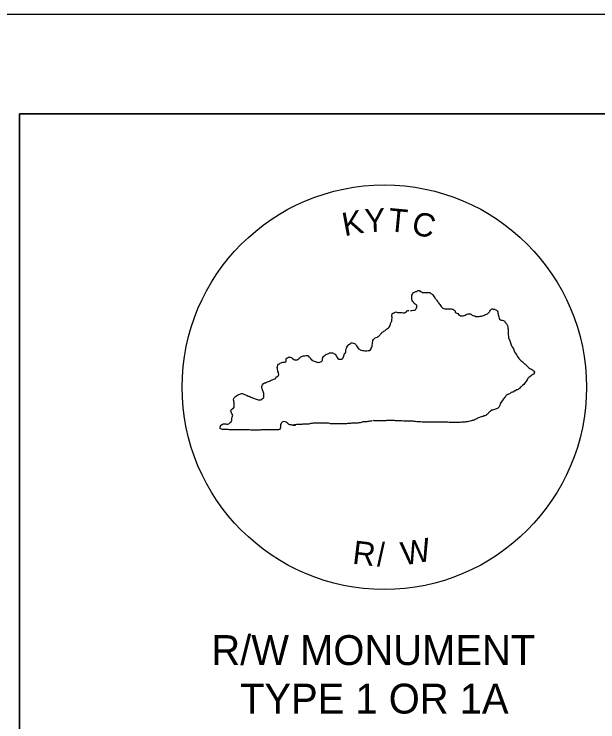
# Model space of a CAD drawing. Extents: x 1000 to 1037.6, y 1000 to 1022.2.
# Drawn here: x 1006.96 to 1011.18, y 1017.1 to 1022.22 of the extents above; entities that cross this region are included whole.
import ezdxf

# ---------------------------------------------------------------- set-up
doc = ezdxf.new("R2010")
doc.units = 0
for name, color, linetype in [('Level 1', 7, 'Continuous'), ('Level 10', 7, 'Continuous'), ('Level 11', 7, 'Continuous'), ('Level 14', 7, 'Continuous')]:
    doc.layers.add(name, color=color, linetype=linetype)

msp = doc.modelspace()

# ---------------------------------------------------------------- linework, layer by layer
at = {"layer": 'Level 1'}
msp.add_line((1008.9764, 1019.2485), (1008.9951, 1019.2485), dxfattribs=at)
for points in [[(1009.8264, 1020.0808), (1009.8285, 1020.0744), (1009.837, 1020.0787), (1009.8466, 1020.0797), (1009.8551, 1020.0808), (1009.8637, 1020.0819), (1009.8658, 1020.0861), (1009.869, 1020.0925), (1009.8722, 1020.0989), (1009.8722, 1020.1074), (1009.8722, 1020.1128), (1009.8679, 1020.1192), (1009.8615, 1020.1234), (1009.8541, 1020.1288), (1009.8509, 1020.1362), (1009.8434, 1020.1426), (1009.8402, 1020.149), (1009.8381, 1020.1565), (1009.836, 1020.1629), (1009.836, 1020.1714), (1009.837, 1020.1799), (1009.837, 1020.1884), (1009.8413, 1020.1948), (1009.8445, 1020.2012), (1009.8498, 1020.2066), (1009.8562, 1020.2098), (1009.8647, 1020.214), (1009.8722, 1020.2162), (1009.8775, 1020.2194), (1009.8839, 1020.2215), (1009.8924, 1020.2215), (1009.8978, 1020.2162), (1009.9074, 1020.213), (1009.9127, 1020.2087), (1009.9212, 1020.2087), (1009.9266, 1020.2087), (1009.9351, 1020.2087), (1009.9436, 1020.2087), (1009.9489, 1020.2087), (1009.9575, 1020.2076), (1009.966, 1020.2066), (1009.9702, 1020.2044), (1009.9745, 1020.2012), (1009.9788, 1020.1991), (1009.9852, 1020.1959), (1009.9894, 1020.1906), (1009.9937, 1020.1842), (1009.998, 1020.1767), (1010.0022, 1020.1703), (1010.0065, 1020.1639), (1010.0097, 1020.1597), (1010.015, 1020.1543), (1010.0171, 1020.1501), (1010.0235, 1020.1437), (1010.0278, 1020.1373), (1010.0299, 1020.133), (1010.0353, 1020.1256), (1010.0395, 1020.1202), (1010.0449, 1020.1138), (1010.0491, 1020.1074), (1010.0512, 1020.1032), (1010.0555, 1020.1), (1010.0608, 1020.0936), (1010.0683, 1020.0915), (1010.0758, 1020.0893), (1010.0843, 1020.0893), (1010.0896, 1020.0893), (1010.1013, 1020.0893), (1010.1109, 1020.0893), (1010.1216, 1020.0893), (1010.129, 1020.0883), (1010.1333, 1020.0861), (1010.1418, 1020.0829), (1010.1472, 1020.0787), (1010.1493, 1020.0723), (1010.1514, 1020.0659), (1010.1578, 1020.0616), (1010.1621, 1020.0595), (1010.1685, 1020.0552), (1010.1749, 1020.0499), (1010.1813, 1020.0446), (1010.1887, 1020.0403), (1010.1973, 1020.0382), (1010.2026, 1020.0382), (1010.209, 1020.0403), (1010.2154, 1020.0424), (1010.2218, 1020.0446), (1010.2292, 1020.0488), (1010.2367, 1020.051), (1010.2452, 1020.0542), (1010.2537, 1020.0542), (1010.2601, 1020.0542), (1010.2676, 1020.0499), (1010.2729, 1020.0446), (1010.2793, 1020.0424), (1010.2857, 1020.0403), (1010.2921, 1020.0382), (1010.2985, 1020.035), (1010.306, 1020.0339), (1010.3156, 1020.0339), (1010.3251, 1020.0339), (1010.3315, 1020.036), (1010.3401, 1020.036), (1010.3475, 1020.0392), (1010.355, 1020.0414), (1010.3614, 1020.0435), (1010.3656, 1020.0467), (1010.372, 1020.0488), (1010.3784, 1020.051), (1010.3848, 1020.0542), (1010.3891, 1020.0584), (1010.3944, 1020.0627), (1010.3987, 1020.0691), (1010.4019, 1020.0733), (1010.4051, 1020.0808), (1010.4104, 1020.0851), (1010.4136, 1020.0893), (1010.4211, 1020.0904), (1010.4264, 1020.0883), (1010.4339, 1020.0872), (1010.4381, 1020.0851), (1010.4456, 1020.0829), (1010.4498, 1020.0797), (1010.4541, 1020.0744), (1010.4584, 1020.068), (1010.4594, 1020.0595), (1010.4605, 1020.052), (1010.4616, 1020.0467), (1010.4648, 1020.0403), (1010.4658, 1020.0307), (1010.469, 1020.0222), (1010.4722, 1020.0158), (1010.4775, 1020.0105), (1010.4839, 1020.0083), (1010.4903, 1020.0073), (1010.4978, 1020.0051), (1010.5063, 1020.003), (1010.5106, 1019.9966), (1010.5148, 1019.9902), (1010.518, 1019.986), (1010.5244, 1019.9796), (1010.5266, 1019.9732), (1010.5287, 1019.9657), (1010.5308, 1019.9582), (1010.5319, 1019.9508), (1010.533, 1019.9423), (1010.533, 1019.9337), (1010.533, 1019.9241), (1010.533, 1019.9156), (1010.533, 1019.9071), (1010.533, 1019.9018)], [(1008.9279, 1019.7142), (1008.929, 1019.7248), (1008.9311, 1019.7323), (1008.9375, 1019.7366), (1008.9439, 1019.7408), (1008.9493, 1019.7408), (1008.9578, 1019.7408), (1008.9642, 1019.7376), (1008.9684, 1019.7344), (1008.9738, 1019.7302), (1008.9802, 1019.7248), (1008.9866, 1019.7216), (1008.9961, 1019.7206), (1009.0068, 1019.7206), (1009.0143, 1019.7248), (1009.0185, 1019.728), (1009.0217, 1019.7323), (1009.0292, 1019.7376), (1009.0345, 1019.7419), (1009.0388, 1019.744), (1009.0452, 1019.7472), (1009.0526, 1019.7494), (1009.058, 1019.7504), (1009.0633, 1019.7504), (1009.0729, 1019.7515), (1009.0825, 1019.7515), (1009.0878, 1019.7494), (1009.0931, 1019.743), (1009.0974, 1019.7408), (1009.1006, 1019.7344), (1009.1049, 1019.7291), (1009.1091, 1019.7248), (1009.1144, 1019.7184), (1009.1187, 1019.7163), (1009.124, 1019.7142), (1009.1304, 1019.711), (1009.1379, 1019.7089), (1009.1443, 1019.7067), (1009.1496, 1019.7046), (1009.1549, 1019.7035), (1009.1635, 1019.7025), (1009.1709, 1019.7035), (1009.1773, 1019.7067), (1009.1837, 1019.7099), (1009.188, 1019.7131), (1009.1901, 1019.7195), (1009.1912, 1019.727), (1009.1933, 1019.7376), (1009.1976, 1019.7451), (1009.204, 1019.7504), (1009.2093, 1019.7547), (1009.2157, 1019.7589), (1009.2232, 1019.7621), (1009.2285, 1019.7643), (1009.2359, 1019.7675), (1009.2423, 1019.7717), (1009.2477, 1019.7717), (1009.2573, 1019.7717), (1009.2637, 1019.7717), (1009.2711, 1019.7685), (1009.2754, 1019.7653), (1009.2818, 1019.7611), (1009.2882, 1019.7547), (1009.2903, 1019.7494), (1009.2935, 1019.743), (1009.2978, 1019.7376), (1009.302, 1019.7312), (1009.3084, 1019.727), (1009.3137, 1019.727), (1009.3191, 1019.727), (1009.3276, 1019.727), (1009.3351, 1019.7302), (1009.3404, 1019.7355), (1009.3436, 1019.743), (1009.3457, 1019.7504), (1009.3478, 1019.7579), (1009.3489, 1019.7664), (1009.3564, 1019.7717), (1009.3606, 1019.7781), (1009.3606, 1019.7835), (1009.3606, 1019.792), (1009.3628, 1019.8005), (1009.3638, 1019.8058), (1009.367, 1019.8133), (1009.3713, 1019.8197), (1009.3756, 1019.8261), (1009.382, 1019.8314), (1009.3862, 1019.8346), (1009.3926, 1019.8399), (1009.399, 1019.8431), (1009.4065, 1019.8442), (1009.4161, 1019.8421), (1009.4214, 1019.8399), (1009.4278, 1019.8378), (1009.431, 1019.8325), (1009.4352, 1019.8261), (1009.4374, 1019.8218), (1009.4406, 1019.8154), (1009.4459, 1019.808), (1009.4512, 1019.8016), (1009.4576, 1019.7973), (1009.464, 1019.7931), (1009.4715, 1019.7909), (1009.4789, 1019.7877), (1009.4885, 1019.7877), (1009.4981, 1019.7867), (1009.5066, 1019.7867), (1009.512, 1019.7867), (1009.5205, 1019.7888), (1009.5258, 1019.7888), (1009.5312, 1019.7888), (1009.5376, 1019.7931), (1009.5418, 1019.7994), (1009.5439, 1019.8058), (1009.5471, 1019.8133), (1009.5503, 1019.8197), (1009.5503, 1019.8282), (1009.5525, 1019.8357), (1009.5535, 1019.841), (1009.5535, 1019.8474), (1009.5557, 1019.8549), (1009.5557, 1019.8613), (1009.5589, 1019.8687), (1009.5653, 1019.874), (1009.5706, 1019.8794), (1009.5791, 1019.8815), (1009.5876, 1019.8858), (1009.593, 1019.889), (1009.5972, 1019.8911), (1009.6004, 1019.8954), (1009.6047, 1019.8986), (1009.609, 1019.905), (1009.6143, 1019.9114), (1009.6207, 1019.9156), (1009.6228, 1019.9199), (1009.6292, 1019.9241), (1009.6335, 1019.9273), (1009.6409, 1019.9305), (1009.6484, 1019.9369), (1009.6548, 1019.9433), (1009.6612, 1019.9465), (1009.6676, 1019.9518), (1009.6729, 1019.9582), (1009.6772, 1019.9646), (1009.6804, 1019.971), (1009.6825, 1019.9785), (1009.6825, 1019.9838), (1009.6878, 1019.9923), (1009.69, 1019.9966), (1009.6921, 1020.003), (1009.6932, 1020.0115), (1009.6942, 1020.0211), (1009.6942, 1020.0296), (1009.6932, 1020.0371), (1009.6932, 1020.0456), (1009.6953, 1020.052), (1009.6995, 1020.0574), (1009.7059, 1020.0595), (1009.7123, 1020.0638), (1009.7187, 1020.0659), (1009.7241, 1020.067), (1009.7294, 1020.0659), (1009.7336, 1020.0638), (1009.7432, 1020.0627), (1009.7486, 1020.0627), (1009.755, 1020.0627), (1009.7646, 1020.0627), (1009.7741, 1020.0616), (1009.7827, 1020.0606), (1009.7912, 1020.0659), (1009.7976, 1020.0691), (1009.8008, 1020.0744), (1009.8072, 1020.0776), (1009.8146, 1020.0787), (1009.8146, 1020.0797)], [(1010.533, 1019.9018), (1010.5351, 1019.8922), (1010.5351, 1019.8868), (1010.5362, 1019.8794), (1010.5383, 1019.8719), (1010.5426, 1019.8645), (1010.5458, 1019.8581), (1010.5479, 1019.8517), (1010.5511, 1019.8442), (1010.5521, 1019.8367), (1010.5543, 1019.8293), (1010.5575, 1019.8229), (1010.5617, 1019.8165), (1010.5639, 1019.8112), (1010.5671, 1019.8069), (1010.5713, 1019.7994), (1010.5756, 1019.7941), (1010.5777, 1019.7867), (1010.5799, 1019.7792), (1010.5831, 1019.7749), (1010.5852, 1019.7707), (1010.5884, 1019.7643), (1010.5937, 1019.7579), (1010.598, 1019.7515), (1010.6001, 1019.744), (1010.6065, 1019.7376), (1010.6097, 1019.7312), (1010.6161, 1019.7248), (1010.6225, 1019.7195), (1010.6289, 1019.7142), (1010.6342, 1019.7089), (1010.6406, 1019.7035), (1010.6459, 1019.6971), (1010.6523, 1019.6918), (1010.6598, 1019.6886), (1010.6619, 1019.6843), (1010.6673, 1019.679), (1010.6726, 1019.6737), (1010.6779, 1019.6684), (1010.6832, 1019.663), (1010.6896, 1019.6588), (1010.696, 1019.6566), (1010.7035, 1019.6524), (1010.7088, 1019.6492), (1010.7152, 1019.6438), (1010.7195, 1019.6385), (1010.7237, 1019.6311), (1010.7227, 1019.6236), (1010.7184, 1019.6183), (1010.712, 1019.614), (1010.7056, 1019.6097), (1010.6992, 1019.6065), (1010.6928, 1019.6012), (1010.6896, 1019.597), (1010.6843, 1019.5938), (1010.6779, 1019.5884), (1010.6736, 1019.5831), (1010.6715, 1019.5756), (1010.6662, 1019.5692), (1010.6619, 1019.5628), (1010.6577, 1019.5575), (1010.6523, 1019.5511), (1010.6459, 1019.5426), (1010.6385, 1019.5351), (1010.6321, 1019.5309), (1010.6278, 1019.5255), (1010.6204, 1019.5202), (1010.615, 1019.5138), (1010.6108, 1019.5117), (1010.6065, 1019.5074), (1010.599, 1019.5053), (1010.5926, 1019.5032), (1010.5884, 1019.4978), (1010.582, 1019.4957), (1010.5756, 1019.4914), (1010.5692, 1019.4882), (1010.5617, 1019.4861), (1010.5564, 1019.484), (1010.549, 1019.4787), (1010.5426, 1019.4755), (1010.5351, 1019.4723), (1010.5276, 1019.4691), (1010.5202, 1019.4627), (1010.5159, 1019.4573), (1010.5106, 1019.4509), (1010.5053, 1019.4446), (1010.501, 1019.4382), (1010.4957, 1019.4318), (1010.4914, 1019.4254), (1010.4882, 1019.4211), (1010.4839, 1019.4147), (1010.4786, 1019.4083), (1010.4754, 1019.4019)], [(1008.9951, 1019.2485), (1008.9898, 1019.2485), (1008.9812, 1019.2485), (1008.9716, 1019.2485), (1008.9631, 1019.2506), (1008.9525, 1019.2516), (1008.9439, 1019.2548), (1008.9397, 1019.2602), (1008.9343, 1019.2666), (1008.9279, 1019.2708), (1008.9205, 1019.274), (1008.9109, 1019.2751), (1008.9034, 1019.274), (1008.9002, 1019.2698), (1008.8949, 1019.2666), (1008.8906, 1019.2612), (1008.8874, 1019.2538), (1008.8874, 1019.2453), (1008.8874, 1019.2367), (1008.8874, 1019.2314), (1008.8853, 1019.225), (1008.88, 1019.2175), (1008.8736, 1019.2143), (1008.8651, 1019.2143), (1008.8565, 1019.2143), (1008.848, 1019.2154), (1008.8427, 1019.2154), (1008.8342, 1019.2154), (1008.8246, 1019.2154), (1008.8192, 1019.2154), (1008.8118, 1019.2143), (1008.8054, 1019.2143), (1008.7947, 1019.2143), (1008.7862, 1019.2143), (1008.7798, 1019.2143), (1008.7745, 1019.2143), (1008.7691, 1019.2143), (1008.7627, 1019.2143), (1008.7574, 1019.2143), (1008.7521, 1019.2143), (1008.7468, 1019.2143), (1008.7393, 1019.2133), (1008.7286, 1019.2133), (1008.7222, 1019.2133), (1008.7159, 1019.2133), (1008.7095, 1019.2133), (1008.7041, 1019.2133), (1008.6988, 1019.2133), (1008.6892, 1019.2133), (1008.6796, 1019.2133), (1008.6743, 1019.2133), (1008.669, 1019.2133), (1008.6615, 1019.2143), (1008.653, 1019.2143), (1008.6444, 1019.2143), (1008.6381, 1019.2143), (1008.6306, 1019.2143), (1008.6253, 1019.2143), (1008.6199, 1019.2143), (1008.6103, 1019.2143), (1008.5997, 1019.2143), (1008.5901, 1019.2154), (1008.5816, 1019.2154), (1008.5762, 1019.2154), (1008.5666, 1019.2154), (1008.5613, 1019.2154), (1008.5539, 1019.2154), (1008.5475, 1019.2154), (1008.5389, 1019.2154), (1008.5325, 1019.2154), (1008.5261, 1019.2154), (1008.5166, 1019.2154), (1008.508, 1019.2165), (1008.4995, 1019.2165), (1008.4899, 1019.2165), (1008.4771, 1019.2175), (1008.4686, 1019.2175), (1008.4611, 1019.2207), (1008.4547, 1019.2218), (1008.4505, 1019.2239), (1008.4505, 1019.2346), (1008.4526, 1019.2421), (1008.4547, 1019.2485), (1008.4611, 1019.2516), (1008.4675, 1019.257), (1008.475, 1019.258), (1008.4835, 1019.258), (1008.492, 1019.258), (1008.4963, 1019.2559), (1008.5048, 1019.2559), (1008.5134, 1019.258), (1008.5187, 1019.2623), (1008.524, 1019.2676), (1008.5293, 1019.273), (1008.5325, 1019.2794), (1008.5347, 1019.2836), (1008.5347, 1019.289), (1008.5347, 1019.2975), (1008.5368, 1019.306), (1008.5389, 1019.3135), (1008.5411, 1019.3209), (1008.5379, 1019.3273), (1008.5357, 1019.3316), (1008.5325, 1019.338), (1008.5293, 1019.3444), (1008.5283, 1019.3518), (1008.5293, 1019.3593), (1008.5347, 1019.3646), (1008.5411, 1019.3689), (1008.5475, 1019.3721), (1008.5507, 1019.3785), (1008.5517, 1019.3859), (1008.5517, 1019.3945), (1008.5507, 1019.4019), (1008.5507, 1019.4115), (1008.5485, 1019.4158), (1008.5485, 1019.4243), (1008.5475, 1019.4328), (1008.5485, 1019.4414), (1008.5517, 1019.4456), (1008.5571, 1019.4509), (1008.5624, 1019.4563), (1008.5688, 1019.4605), (1008.5762, 1019.4659), (1008.5848, 1019.4712), (1008.5933, 1019.4733), (1008.5976, 1019.4755), (1008.6039, 1019.4787), (1008.6093, 1019.4787), (1008.6178, 1019.4755), (1008.6263, 1019.4712), (1008.6327, 1019.468), (1008.6391, 1019.4648), (1008.6455, 1019.4627), (1008.653, 1019.4584), (1008.6583, 1019.4573), (1008.6658, 1019.4552), (1008.6722, 1019.452), (1008.6786, 1019.4488), (1008.6849, 1019.4467), (1008.6913, 1019.4435), (1008.6977, 1019.4414), (1008.7041, 1019.4392), (1008.7105, 1019.4371), (1008.718, 1019.4339), (1008.7254, 1019.4328), (1008.7308, 1019.4318), (1008.7361, 1019.4318), (1008.7446, 1019.4328), (1008.751, 1019.4371), (1008.7574, 1019.4414), (1008.7638, 1019.4456), (1008.7659, 1019.4499), (1008.767, 1019.4584), (1008.767, 1019.4669), (1008.7659, 1019.4765), (1008.7638, 1019.485), (1008.7606, 1019.4914), (1008.7585, 1019.4978), (1008.7564, 1019.5042), (1008.7532, 1019.5117), (1008.7521, 1019.5202), (1008.7521, 1019.5287), (1008.7542, 1019.5362), (1008.7564, 1019.5405), (1008.7606, 1019.5469), (1008.7649, 1019.5501), (1008.7713, 1019.5543), (1008.7787, 1019.5554), (1008.7862, 1019.5586), (1008.7926, 1019.5618), (1008.8, 1019.565), (1008.8064, 1019.5671), (1008.8128, 1019.5692), (1008.8203, 1019.5735), (1008.8267, 1019.5756), (1008.8331, 1019.5778), (1008.8395, 1019.581), (1008.8469, 1019.5831), (1008.8523, 1019.5895), (1008.8565, 1019.597), (1008.8608, 1019.5991), (1008.8672, 1019.6023), (1008.8725, 1019.6076), (1008.8747, 1019.6151), (1008.8736, 1019.6236), (1008.8715, 1019.63), (1008.8672, 1019.6364), (1008.8672, 1019.6417), (1008.8661, 1019.6502), (1008.8651, 1019.6588), (1008.864, 1019.6662), (1008.8661, 1019.6737), (1008.8672, 1019.6822), (1008.8725, 1019.6886), (1008.8789, 1019.6918), (1008.8842, 1019.6961), (1008.8906, 1019.6993), (1008.897, 1019.7014), (1008.9013, 1019.7035), (1008.9098, 1019.7035), (1008.9183, 1019.7046), (1008.9258, 1019.7067), (1008.9279, 1019.7142), (1008.9269, 1019.7206)], [(1010.4754, 1019.4019), (1010.4743, 1019.3923), (1010.4712, 1019.387), (1010.468, 1019.3806), (1010.4626, 1019.3742), (1010.4562, 1019.3699), (1010.4488, 1019.3657), (1010.4413, 1019.3636), (1010.4339, 1019.3614), (1010.4285, 1019.3604), (1010.4211, 1019.3582), (1010.4157, 1019.3561), (1010.4093, 1019.3529), (1010.4029, 1019.3486), (1010.3976, 1019.3444), (1010.3923, 1019.338), (1010.388, 1019.3337), (1010.3838, 1019.3284), (1010.3774, 1019.3231), (1010.372, 1019.3188), (1010.3646, 1019.3167), (1010.3571, 1019.3156), (1010.3529, 1019.3124), (1010.3475, 1019.3124), (1010.3401, 1019.3092), (1010.3305, 1019.3071), (1010.3262, 1019.3049), (1010.3187, 1019.3028), (1010.3124, 1019.2996), (1010.307, 1019.2953), (1010.3006, 1019.2921), (1010.2942, 1019.289), (1010.2868, 1019.2858), (1010.2804, 1019.2836), (1010.274, 1019.2815), (1010.2665, 1019.2794), (1010.2591, 1019.2772), (1010.2473, 1019.2762), (1010.2399, 1019.273), (1010.2346, 1019.273), (1010.2271, 1019.2719), (1010.2196, 1019.2708), (1010.2132, 1019.2708), (1010.2036, 1019.2708), (1010.1951, 1019.2708), (1010.1877, 1019.2687), (1010.1791, 1019.2687), (1010.1717, 1019.2676), (1010.1631, 1019.2676), (1010.1578, 1019.2676), (1010.1461, 1019.2676), (1010.1397, 1019.2676), (1010.1312, 1019.2676), (1010.1216, 1019.2687), (1010.1131, 1019.2687), (1010.1067, 1019.2687), (1010.0981, 1019.2708), (1010.0917, 1019.2708), (1010.0853, 1019.2708), (1010.08, 1019.2708), (1010.0747, 1019.2708), (1010.0694, 1019.2708), (1010.0576, 1019.2708), (1010.0491, 1019.2708), (1010.0385, 1019.2708), (1010.031, 1019.2698), (1010.0257, 1019.2698), (1010.015, 1019.2698), (1010.0086, 1019.2698), (1010.0022, 1019.2698), (1009.9937, 1019.2698), (1009.982, 1019.2698), (1009.9756, 1019.2698), (1009.966, 1019.2698), (1009.9607, 1019.2698), (1009.9521, 1019.2698), (1009.9436, 1019.2698), (1009.9351, 1019.2698), (1009.9287, 1019.2698), (1009.9212, 1019.2708), (1009.9106, 1019.2708), (1009.9031, 1019.273), (1009.8956, 1019.274), (1009.8871, 1019.274), (1009.8786, 1019.274), (1009.8722, 1019.274), (1009.8637, 1019.2762), (1009.8541, 1019.2762), (1009.8477, 1019.2772), (1009.8381, 1019.2772), (1009.8285, 1019.2772), (1009.8168, 1019.2772), (1009.8114, 1019.2772), (1009.8061, 1019.2772), (1009.7997, 1019.2772), (1009.7912, 1019.2772), (1009.7848, 1019.2772), (1009.7763, 1019.2772), (1009.7656, 1019.2794), (1009.7603, 1019.2794), (1009.7486, 1019.2804), (1009.7422, 1019.2804), (1009.7368, 1019.2804), (1009.7283, 1019.2804), (1009.7187, 1019.2804), (1009.7113, 1019.2815), (1009.7059, 1019.2815), (1009.7006, 1019.2815), (1009.69, 1019.2815), (1009.6836, 1019.2815), (1009.6772, 1019.2815), (1009.6708, 1019.2815), (1009.6654, 1019.2815), (1009.6548, 1019.2815), (1009.6484, 1019.2804), (1009.6399, 1019.2804), (1009.6335, 1019.2804), (1009.6239, 1019.2804), (1009.6175, 1019.2804), (1009.6111, 1019.2804), (1009.6047, 1019.2804), (1009.5983, 1019.2804), (1009.5908, 1019.2804), (1009.5823, 1019.2804), (1009.5738, 1019.2804), (1009.5653, 1019.2804), (1009.5561, 1019.2814)], [(1009.5503, 1019.2783), (1009.5418, 1019.2772), (1009.5333, 1019.2772), (1009.5258, 1019.2762), (1009.5184, 1019.2751), (1009.5109, 1019.273), (1009.5002, 1019.273), (1009.4917, 1019.273), (1009.4832, 1019.273), (1009.4789, 1019.2708), (1009.4704, 1019.2687), (1009.4629, 1019.2666), (1009.4512, 1019.2655), (1009.4448, 1019.2634), (1009.4395, 1019.2634), (1009.432, 1019.2634), (1009.4267, 1019.2623), (1009.4203, 1019.2623), (1009.415, 1019.2623), (1009.4054, 1019.2623), (1009.4001, 1019.2623), (1009.3926, 1019.2602), (1009.383, 1019.2602), (1009.3713, 1019.2602), (1009.3638, 1019.2591), (1009.3585, 1019.2591), (1009.3532, 1019.2591), (1009.3415, 1019.2591), (1009.3361, 1019.2591), (1009.3297, 1019.2591), (1009.3244, 1019.2591), (1009.3127, 1019.2591), (1009.3031, 1019.2591), (1009.2967, 1019.2591), (1009.2914, 1019.2591), (1009.285, 1019.2591), (1009.2764, 1019.2591), (1009.2679, 1019.2591), (1009.2626, 1019.2591), (1009.2551, 1019.2591), (1009.2487, 1019.2591), (1009.2434, 1019.2612), (1009.2338, 1019.2623), (1009.2253, 1019.2623), (1009.22, 1019.2623), (1009.2104, 1019.2623), (1009.2029, 1019.2623), (1009.1912, 1019.2623), (1009.1848, 1019.2623), (1009.1784, 1019.2634), (1009.1709, 1019.2634), (1009.1635, 1019.2634), (1009.1571, 1019.2634), (1009.1517, 1019.2634), (1009.1432, 1019.2634), (1009.1379, 1019.2634), (1009.1294, 1019.2623), (1009.124, 1019.2623), (1009.1166, 1019.2612), (1009.1112, 1019.2612), (1009.1038, 1019.2602), (1009.0985, 1019.258), (1009.091, 1019.2559), (1009.0825, 1019.2548), (1009.0761, 1019.2548), (1009.0654, 1019.2548), (1009.059, 1019.2548), (1009.0494, 1019.2548), (1009.042, 1019.2527), (1009.0366, 1019.2527), (1009.0281, 1019.2527), (1009.0196, 1019.2527), (1009.0111, 1019.2527), (1009.0015, 1019.2527), (1008.9961, 1019.2516), (1008.9887, 1019.2506), (1008.9764, 1019.2485)]]:
    msp.add_lwpolyline(points, dxfattribs=at)
msp.add_circle((1009.6377, 1019.5231), 1.4625, dxfattribs=at)
at = {"layer": 'Level 10'}
for p, q in [((1035.5, 1021.5), (1007, 1021.5)), ((1007, 1021.5), (1007, 1000.5))]:
    msp.add_line(p, q, dxfattribs=at)
at = {"layer": 'Level 11'}
msp.add_lwpolyline([(1007, 1021.5), (1035.5, 1021.5), (1035.5, 1000.5), (1007, 1000.5)], close=True, dxfattribs=at)
at = {"layer": 'Level 14'}
msp.add_line((1000, 1022.22), (1036.36, 1022.22), dxfattribs=at)

# ---------------------------------------------------------------- texts
at = {"layer": 'Level 1'}
for s, height, rotation, p in [('Y', 0.1688, 2.7911, (1009.4986, 1020.6426)), ('T', 0.1688, 354.5351, (1009.6608, 1020.651)), ('K', 0.1687, 10.5057, (1009.3496, 1020.6138)), ('C', 0.1688, 346.1438, (1009.8252, 1020.6355)), ('R', 0.1687, 353.2648, (1009.4021, 1018.2481)), ('/', 0.1687, 1.3855, (1009.5846, 1018.2277)), ('W', 0.1688, 9.7768, (1009.7743, 1018.2338))]:
    msp.add_text(s, height=height, rotation=rotation, dxfattribs=at).set_placement(p)
for s, p in [('R/W MONUMENT', (1008.3868, 1017.5148)), ('TYPE 1 OR 1A', (1008.5943, 1017.1638))]:
    msp.add_text(s, height=0.216, dxfattribs=at).set_placement(p)

doc.saveas('drawing.dxf')
